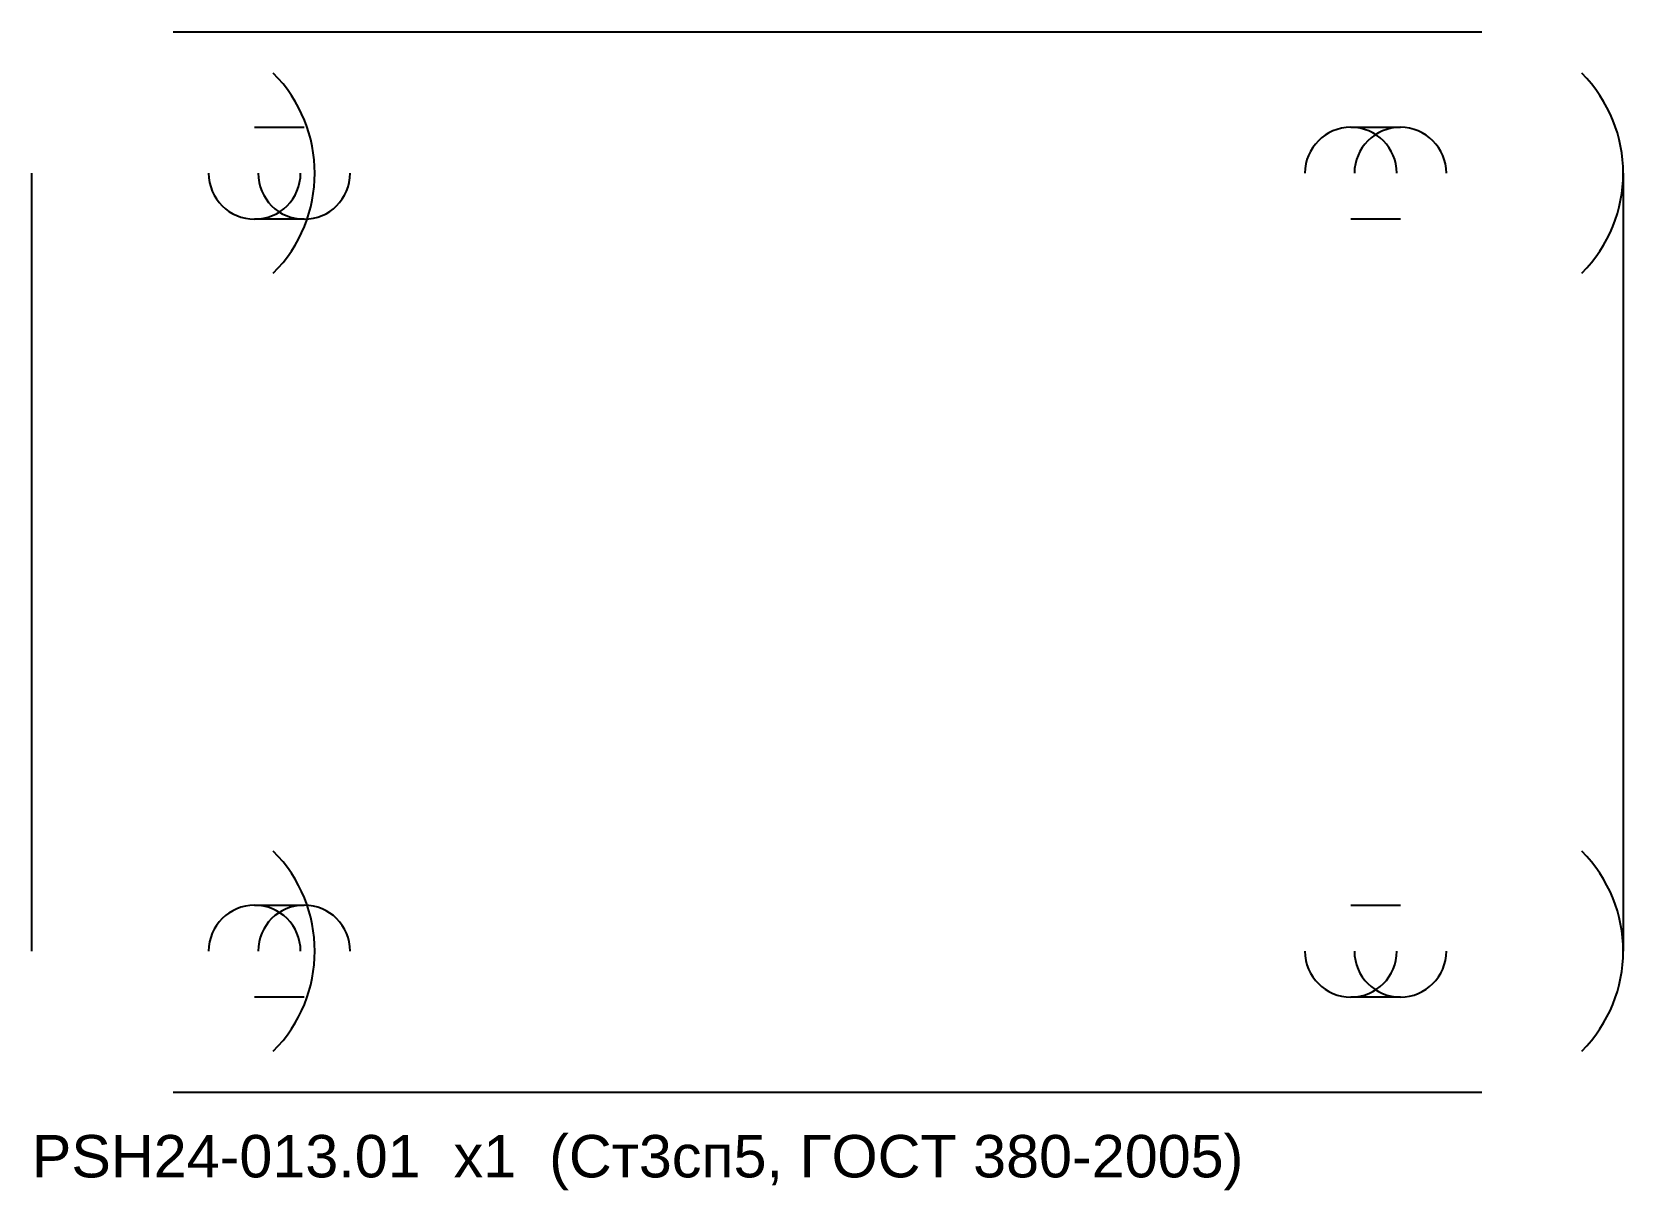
# Model space of a CAD drawing. Header units: millimetres. Extents: x -112 to 112, y -89 to 75.
import ezdxf

# ---------------------------------------------------------------- set-up
doc = ezdxf.new("R2010")
doc.units = ezdxf.units.MM
for name, color, linetype in [('CUT', 1, 'Continuous'), ('CUT_INNER', 3, 'Continuous'), ('MARK', 5, 'Continuous')]:
    doc.layers.add(name, color=color, linetype=linetype)
doc.styles.add('GOST', font='Arial')

msp = doc.modelspace()

# ---------------------------------------------------------------- linework, layer by layer
at = {"layer": 'CUT'}
for p, q in [((-92.5, 75), (92.5, 75)), ((-112.5, -55), (-112.5, 55)), ((112.5, 55), (112.5, -55)), ((92.5, -75), (-92.5, -75))]:
    msp.add_line(p, q, dxfattribs=at)
for centre in [(-92.5, 55), (92.5, 55), (-92.5, -55), (92.5, -55)]:
    msp.add_arc(centre, 20, 315, 405, dxfattribs=at)
at = {"layer": 'CUT_INNER'}
for p, q in [((-81, 61.5), (-74, 61.5)), ((74, 61.5), (81, 61.5)), ((-74, 48.5), (-81, 48.5)), ((81, 48.5), (74, 48.5)), ((-81, -48.5), (-74, -48.5)), ((74, -48.5), (81, -48.5)), ((-74, -61.5), (-81, -61.5)), ((81, -61.5), (74, -61.5))]:
    msp.add_line(p, q, dxfattribs=at)
for centre, start, end in [((74, 55), 0, 180), ((81, 55), 0, 180), ((-81, 55), 180, 360), ((-74, 55), 180, 360), ((-81, -55), 0, 180), ((-74, -55), 0, 180), ((74, -55), 180, 360), ((81, -55), 180, 360)]:
    msp.add_arc(centre, 6.5, start, end, dxfattribs=at)

# ---------------------------------------------------------------- texts
at = {"layer": 'MARK', "style": 'GOST'}
msp.add_text('PSH24-013.01  x1  (Ст3сп5, ГОСТ 380-2005)', height=6, dxfattribs=at).set_placement((-112.5, -87))

doc.saveas('drawing.dxf')
